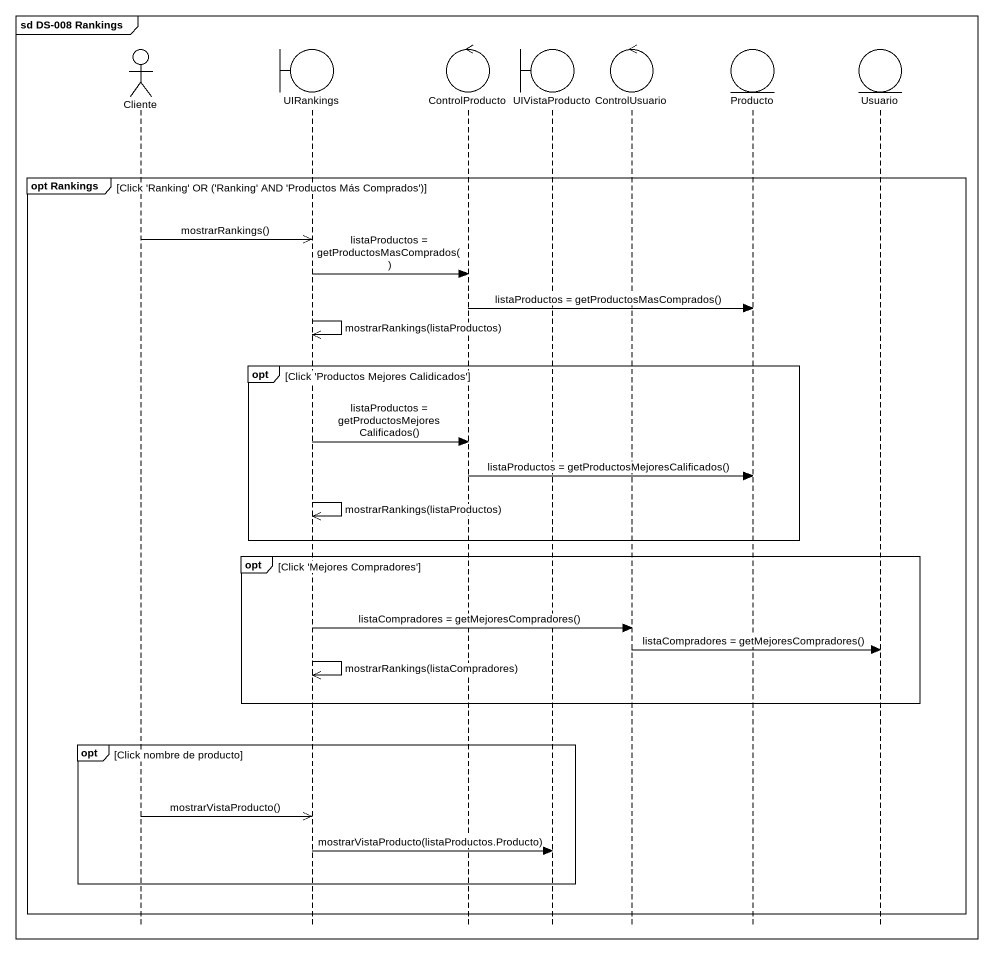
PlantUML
@startuml
mainframe sd DS-008 Rankings
hide footbox
actor Cliente
boundary UIRankings
control ControlProducto
boundary UIVistaProducto
control ControlUsuario
entity Producto
entity Usuario

group opt Rankings [Click 'Ranking' OR ('Ranking' AND 'Productos Más Comprados')]
  Cliente ->> UIRankings : mostrarRankings()
  UIRankings -> ControlProducto : listaProductos = getProductosMasComprados()
  ControlProducto -> Producto : listaProductos = getProductosMasComprados()
  UIRankings ->> UIRankings : mostrarRankings(listaProductos)
  opt Click 'Productos Mejores Calidicados'
    UIRankings -> ControlProducto : listaProductos = getProductosMejoresCalificados()
    ControlProducto -> Producto : listaProductos = getProductosMejoresCalificados()
    UIRankings ->> UIRankings : mostrarRankings(listaProductos)
  end
  opt Click 'Mejores Compradores'
    UIRankings -> ControlUsuario : listaCompradores = getMejoresCompradores()
    ControlUsuario -> Usuario : listaCompradores = getMejoresCompradores()
    UIRankings ->> UIRankings : mostrarRankings(listaCompradores)
  end
  opt Click nombre de producto
    Cliente ->> UIRankings : mostrarVistaProducto()
    UIRankings -> UIVistaProducto : mostrarVistaProducto(listaProductos.Producto)
  end
end
@enduml
